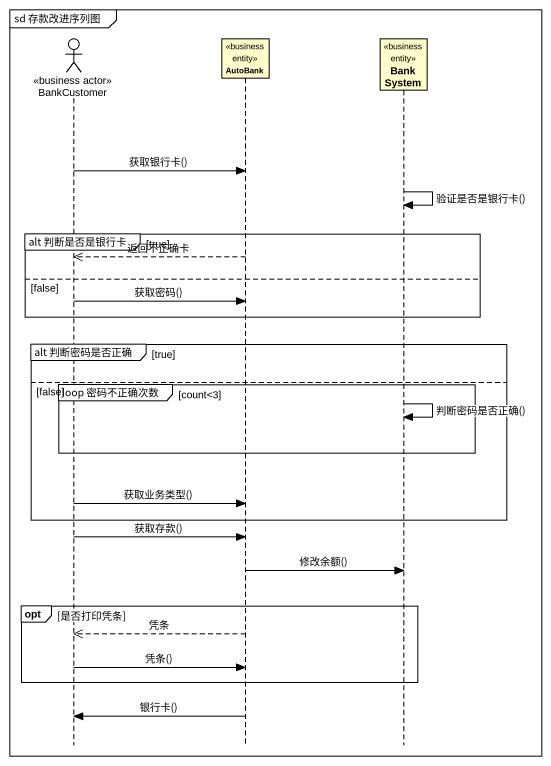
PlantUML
@startuml
mainframe sd 存款改进序列图
hide footbox
actor BankCustomer <<business actor>>
participant AutoBank <<business entity>>
participant BankSystem <<business entity>>

BankCustomer -> AutoBank : 获取银行卡()
BankSystem -> BankSystem : 验证是否是银行卡()
group alt 判断是否是银行卡 [true]
  AutoBank -->> BankCustomer : 返回不正确卡
else false
  BankCustomer -> AutoBank : 获取密码()
end
group alt 判断密码是否正确 [true]
else false
  group loop 密码不正确次数 [count<3]
    BankSystem -> BankSystem : 判断密码是否正确()
  end
  BankCustomer -> AutoBank : 获取业务类型()
end
BankCustomer -> AutoBank : 获取存款()
AutoBank -> BankSystem : 修改余额()
opt 是否打印凭条
  AutoBank -->> BankCustomer : 凭条
  BankCustomer -> AutoBank : 凭条()
end
AutoBank -> BankCustomer : 银行卡()
@enduml
